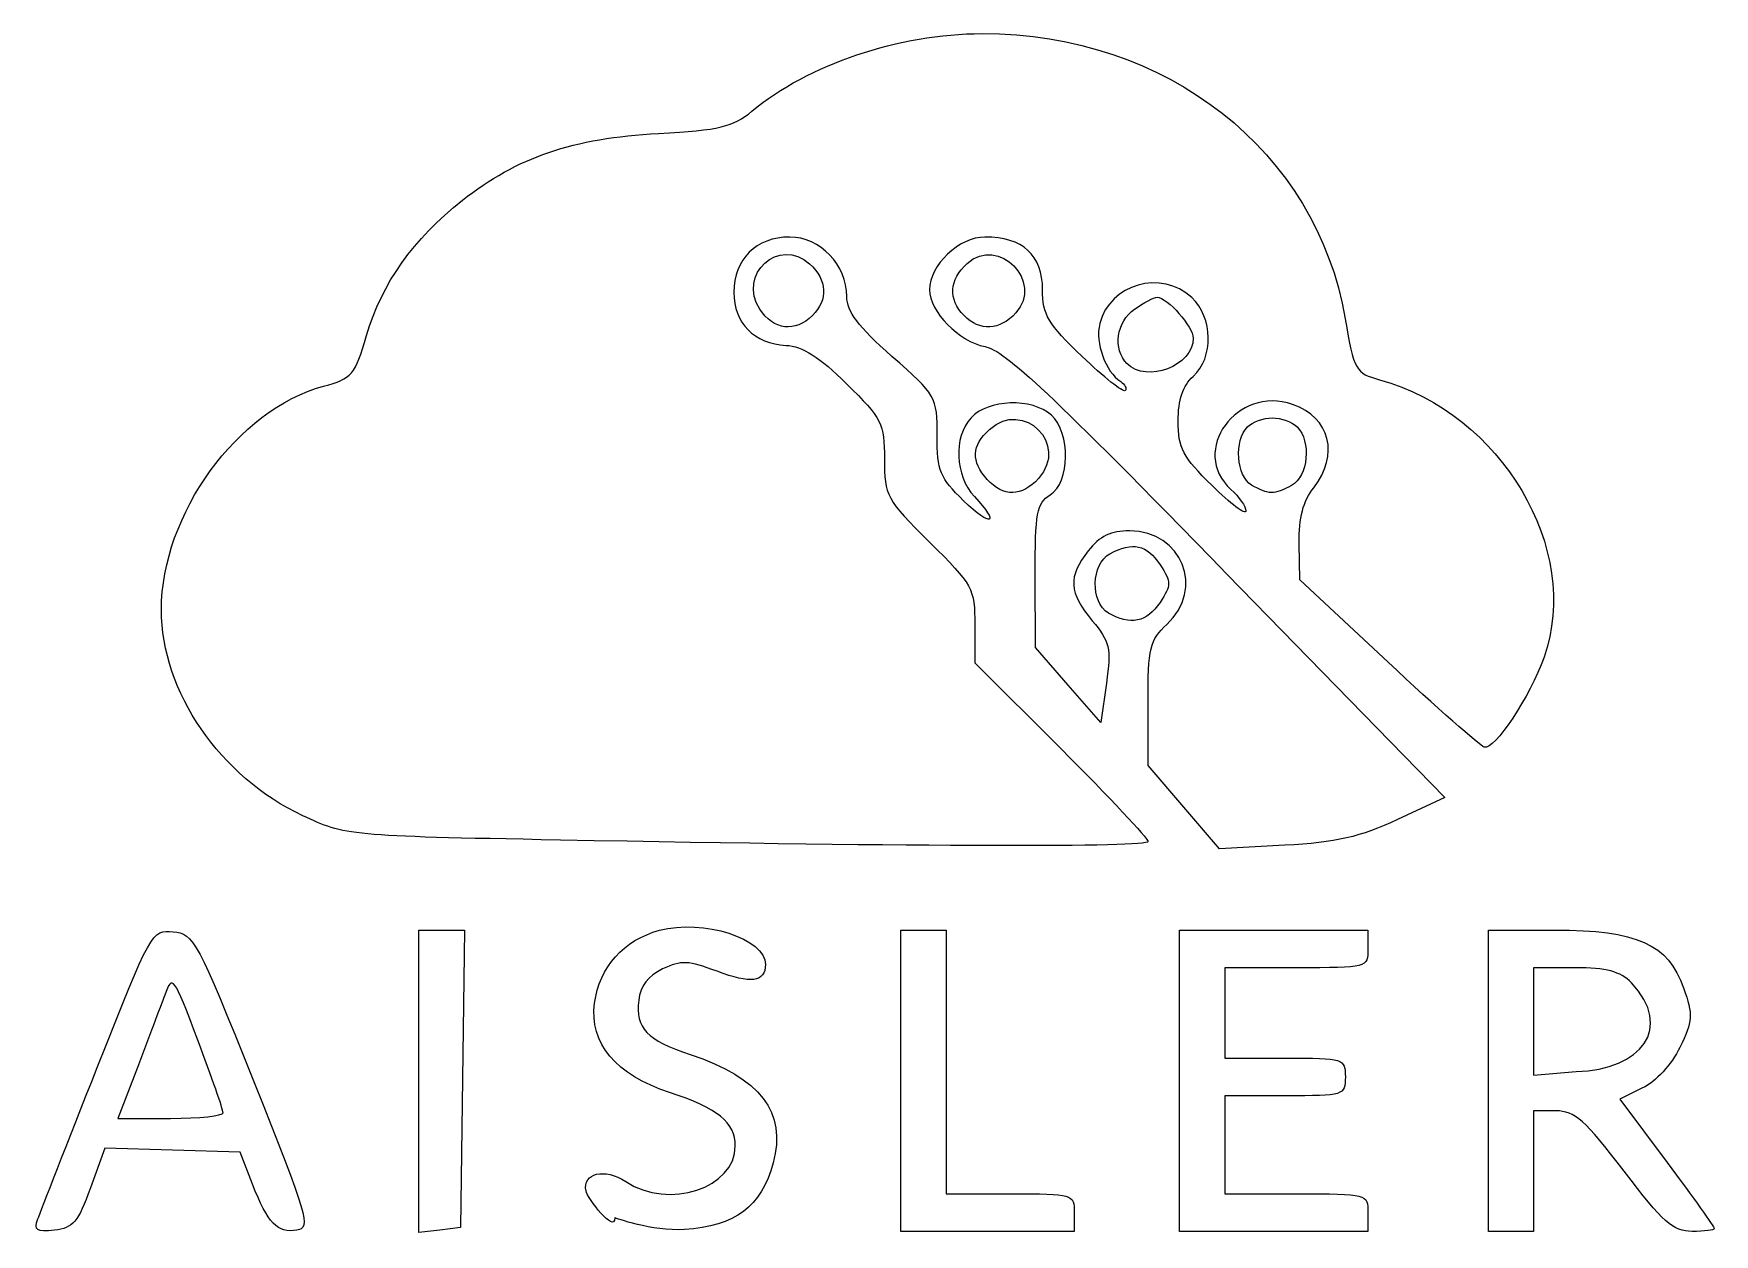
# Model space of a CAD drawing. Header units: millimetres. Extents: x 2.7 to 22.7, y 1.9 to 16.2.
import ezdxf

# ---------------------------------------------------------------- set-up
doc = ezdxf.new("R2010")
doc.units = ezdxf.units.MM
doc.layers.add('Ebene_1', color=7, linetype='CONTINUOUS')

msp = doc.modelspace()

# ---------------------------------------------------------------- linework, layer by layer
at = {"layer": 'Ebene_1', "color": 7}
for points in [[(11.330342, 12.921597)], [(13.764333, 12.844289)], [(15.705509, 12.272435)], [(14.041084, 10.892867)], [(17.190885, 10.825633)], [(15.485623, 9.299904)], [(8.9563, 6.596315)], [(7.268884, 3.722893), (7.268884, 5.523867), (7.540035, 5.523867), (7.811183, 5.523867), (7.786863, 3.751292), (7.762543, 1.978718), (7.51573, 1.950328), (7.268914, 1.921938)], [(21.718721, 4.895613)], [(4.934715, 3.347413)], [(2.727261, 2.08375)], [(9.602401, 2.095904)]]:
    msp.add_lwpolyline(points, close=True, dxfattribs=at)
for points in [[(18.816818, 8.71547), (17.764603, 9.696592), (17.758203, 10.131187)], [(15.4603, 8.464077), (15.39583, 7.995343), (15.005031, 8.442092), (14.614231, 8.888838), (14.612431, 9.742316)], [(16.901295, 9.761653), (19.494926, 7.102985), (18.929357, 6.839859)], [(13.892584, 9.159429), (13.892584, 8.706401), (14.924716, 7.677196)], [(17.58661, 6.533921), (16.809431, 6.491111), (16.383116, 6.988417), (15.956801, 7.485723), (15.956801, 8.221863)], [(13.012926, 3.728857), (13.012926, 5.523867), (13.282178, 5.523867), (13.55143, 5.523867), (13.55143, 3.953231), (13.55143, 2.382598), (14.31431, 2.382598)], [(16.333698, 3.728857), (16.333698, 5.523867), (17.45558, 5.523867), (18.577462, 5.523867), (18.577462, 5.29949)], [(20.013474, 3.728857), (20.013474, 5.523867), (20.800192, 5.523867)], [(17.724832, 5.075116), (16.872201, 5.075116), (16.872201, 4.536612), (16.872201, 3.998109), (17.590207, 3.998109)], [(21.045593, 5.075116), (20.551964, 5.075116), (20.551964, 4.435747), (20.551964, 3.796378), (21.060502, 3.838548)], [(3.912501, 3.88592), (3.680404, 3.280103), (4.307887, 3.280103)], [(15.077188, 2.15822), (15.077188, 1.933843), (14.045058, 1.933843), (13.012926, 1.933843), (13.012926, 3.728857)], [(18.577462, 2.15822), (18.577462, 1.933843), (17.45558, 1.933843), (16.333698, 1.933843), (16.333698, 3.728857)], [(20.8172, 3.369848), (20.551982, 3.369848), (20.551982, 2.651842), (20.551982, 1.933839), (20.28273, 1.933839), (20.013478, 1.933839), (20.013474, 3.728857)], [(21.851131, 3.642557), (21.579644, 3.511383), (22.142818, 2.755985)], [(17.590207, 3.549354), (16.872201, 3.549354), (16.872201, 2.965976), (16.872201, 2.382598), (17.724832, 2.382598)], [(5.284789, 2.497442), (5.136918, 2.876223), (4.330533, 2.901863), (3.524148, 2.927503), (3.354116, 2.453111)]]:
    msp.add_lwpolyline(points, dxfattribs=at)
for points in [[(11.23526, 15.27858), (11.903852, 15.837105), (12.991062, 16.203511), (13.97973, 16.203511)], [(13.97973, 16.203511), (16.183627, 16.203511), (17.963735, 14.805725), (18.306669, 12.80589)], [(10.123021, 15.014973), (10.853615, 15.055023), (11.012809, 15.092743), (11.23526, 15.27858)], [(7.787097, 14.218639), (8.435051, 14.730816), (9.10488, 14.959165), (10.123021, 15.014973)], [(6.643922, 12.606998), (6.827808, 13.23095), (7.198228, 13.753165), (7.787097, 14.218639)], [(11.68718, 13.780239), (11.287464, 13.780239), (11.020564, 13.516299), (11.020564, 13.121019)], [(11.330344, 12.921597), (11.060065, 13.334096), (11.561511, 13.788766), (11.924465, 13.460298)], [(12.366823, 13.070096), (12.366823, 13.447974), (12.048828, 13.780239), (11.68718, 13.780239)], [(14.013706, 13.780244), (13.704804, 13.780244), (13.354033, 13.446179), (13.354033, 13.151991)], [(13.803162, 13.466448), (14.173867, 13.801931), (14.716211, 13.247423), (14.380356, 12.876309)], [(14.700292, 13.153267), (14.700292, 13.563248), (14.462667, 13.780244), (14.013706, 13.780244)], [(11.924465, 13.460298), (12.134174, 13.270514), (12.14646, 13.034237), (11.956495, 12.844277)], [(13.764332, 12.844277), (13.572493, 13.036113), (13.58715, 13.270962), (13.803162, 13.466448)], [(16.478385, 13.058744), (16.116429, 13.395958), (15.500286, 13.221608), (15.381508, 12.748366)], [(11.020564, 13.121019), (11.020564, 12.756631), (11.265111, 12.508481), (11.64294, 12.489479)], [(12.905327, 12.358905), (12.502582, 12.713415), (12.366823, 12.892707), (12.366823, 13.070096)], [(13.354033, 13.151991), (13.354033, 12.891979), (13.703693, 12.533623), (14.014238, 12.475362)], [(15.170539, 12.357136), (14.761562, 12.74727), (14.700292, 12.851002), (14.700292, 13.153267)], [(15.797279, 12.922527), (15.906988, 12.999367), (16.028151, 13.062243), (16.066531, 13.062243)], [(16.066531, 13.062243), (16.185474, 13.062243), (16.495314, 12.710175), (16.495314, 12.575025)], [(16.495305, 12.119858), (16.741248, 12.342434), (16.732606, 12.821898), (16.478385, 13.058744)], [(11.956495, 12.844277), (11.751693, 12.639472), (11.494377, 12.671246), (11.330342, 12.921597)], [(14.380356, 12.876309), (14.190572, 12.666599), (13.954295, 12.654313), (13.764333, 12.844289)], [(15.705509, 12.272435), (15.534148, 12.443796), (15.580271, 12.770528), (15.797279, 12.922527)], [(15.381508, 12.748366), (15.324338, 12.52058), (15.448908, 12.17571), (15.631076, 12.057426)], [(18.306669, 12.80589), (18.412867, 12.186589), (18.427916, 12.159964), (18.716796, 12.080197)], [(6.132616, 12.003959), (6.47245, 12.095949), (6.504421, 12.133654), (6.643922, 12.606998)], [(11.64294, 12.489479), (11.837183, 12.479679), (12.04234, 12.349705), (12.364932, 12.031966)], [(14.014238, 12.475362), (14.251191, 12.430912), (14.806839, 11.908626), (16.901295, 9.761653)], [(16.495314, 12.575025), (16.495314, 12.245542), (15.943726, 12.034218), (15.705509, 12.272435)], [(13.443831, 11.414164), (13.443831, 11.876999), (13.434831, 11.892844), (12.905327, 12.358905)], [(15.684006, 11.951771), (15.660236, 11.927991), (15.429174, 12.110415), (15.170539, 12.357136)], [(12.364932, 12.031966), (12.78831, 11.614952), (12.815576, 11.560572), (12.815576, 11.133162)], [(15.631076, 12.057426), (15.683956, 12.023086), (15.707776, 11.975546), (15.684006, 11.951771)], [(16.315803, 11.586131), (16.315803, 11.843429), (16.370913, 12.007283), (16.495305, 12.119858)], [(18.716796, 12.080197), (20.169442, 11.679103), (21.12922, 10.059413), (20.675792, 8.774259)], [(4.19948, 9.337821), (4.19948, 10.476287), (5.105579, 11.725959), (6.132616, 12.003959)], [(14.805456, 11.657198), (14.575133, 11.865636), (14.049102, 11.848773), (13.847948, 11.626498)], [(14.068433, 11.488332), (14.472739, 11.854223), (15.018047, 11.308914), (14.652154, 10.904607)], [(17.680097, 11.785996), (17.016571, 12.017304), (16.442419, 11.227577), (16.944057, 10.773599)], [(13.847948, 11.626498), (13.635431, 11.391667), (13.654309, 10.937471), (13.886878, 10.689916)], [(14.790086, 10.707899), (15.028523, 10.856804), (15.038074, 11.446682), (14.805456, 11.657198)], [(17.141522, 11.51853), (17.200762, 11.57777), (17.334037, 11.62623), (17.437699, 11.62623)], [(17.437699, 11.62623), (17.541361, 11.62623), (17.674641, 11.57777), (17.733876, 11.51853)], [(17.931314, 10.793983), (18.239591, 11.185894), (18.127081, 11.630178), (17.680097, 11.785996)], [(14.041083, 10.892853), (13.845034, 11.109486), (13.8535, 11.293819), (14.068433, 11.488332)], [(16.719681, 10.818474), (16.369976, 11.161685), (16.315803, 11.26465), (16.315803, 11.586131)], [(17.190882, 10.825663), (17.010462, 10.930748), (16.980087, 11.357097), (17.141522, 11.51853)], [(17.733876, 11.51853), (17.904534, 11.347871), (17.864729, 10.926932), (17.667976, 10.821633)], [(13.757958, 10.638966), (13.477583, 10.910718), (13.443831, 10.994012), (13.443831, 11.414164)], [(12.815576, 11.133162), (12.815576, 10.696171), (12.836816, 10.657202), (13.35408, 10.14534)], [(14.652154, 10.904607), (14.452965, 10.684508), (14.233456, 10.680284), (14.041084, 10.892867)], [(17.123559, 10.516627), (17.123559, 10.464637), (16.941814, 10.600467), (16.719681, 10.818474)], [(17.667976, 10.821633), (17.455867, 10.708115), (17.391774, 10.708657), (17.190885, 10.825633)], [(13.886878, 10.689916), (14.19921, 10.357458), (14.09208, 10.315127), (13.757958, 10.638966)], [(14.612431, 9.742316), (14.610831, 10.499726), (14.630791, 10.608414), (14.790086, 10.707899)], [(16.944057, 10.773599), (17.042787, 10.684249), (17.123559, 10.568615), (17.123559, 10.516627)], [(17.758203, 10.131187), (17.753703, 10.437128), (17.804953, 10.63334), (17.931314, 10.793983)], [(15.738938, 10.279972), (15.513518, 10.279972), (15.381623, 10.216782), (15.24531, 10.043492)], [(16.181177, 9.16595), (16.636642, 9.588062), (16.36197, 10.279972), (15.738938, 10.279972)], [(13.35408, 10.14534), (13.870747, 9.634062), (13.892584, 9.594082), (13.892584, 9.159429)], [(15.24531, 10.043492), (15.000143, 9.731814), (15.010677, 9.543767), (15.29203, 9.2094)], [(15.50216, 10.00756), (15.776214, 10.15423), (15.94124, 10.117924), (16.099693, 9.876094)], [(15.48562, 9.299904), (15.267999, 9.426655), (15.27878, 9.888014), (15.50216, 10.00756)], [(16.099693, 9.876094), (16.235881, 9.668243), (16.235881, 9.63519), (16.099693, 9.42734)], [(16.099693, 9.42734), (15.944339, 9.190242), (15.744946, 9.148861), (15.485623, 9.299904)], [(5.884966, 6.885701), (4.899469, 7.347599), (4.19948, 8.365974), (4.19948, 9.337821)], [(15.29203, 9.2094), (15.502109, 8.959734), (15.518491, 8.887173), (15.4603, 8.464077)], [(15.956801, 8.221863), (15.956801, 8.891796), (15.976981, 8.976708), (16.181177, 9.16595)], [(19.96336, 7.702903), (19.91148, 7.720203), (19.395538, 8.17585), (18.816818, 8.71547)], [(20.675792, 8.774259), (20.509591, 8.303192), (20.083729, 7.662781), (19.96336, 7.702903)], [(14.924716, 7.677196), (15.492389, 7.111134), (15.956848, 6.617044), (15.956848, 6.579215)], [(8.956263, 6.596306), (6.416822, 6.644716), (6.394666, 6.646806), (5.884966, 6.885701)], [(18.929357, 6.839859), (18.48473, 6.632999), (18.197596, 6.567575), (17.58661, 6.533921)], [(15.956848, 6.579215), (15.956848, 6.507235), (13.286362, 6.513745), (8.9563, 6.596315)], [(10.13506, 5.521381), (10.657122, 5.660465), (11.397415, 5.421731), (11.397415, 5.114299)], [(3.435175, 3.888542), (4.07546, 5.510675), (4.085626, 5.52883), (4.339566, 5.504053)], [(4.339566, 5.504053), (4.584825, 5.480143), (4.627902, 5.400162), (5.295935, 3.728857)], [(9.361274, 4.653234), (9.418724, 5.081558), (9.709746, 5.408069), (10.13506, 5.521381)], [(20.800192, 5.523867), (21.78728, 5.523867), (22.152479, 5.360155), (22.339077, 4.834012)], [(18.577462, 5.29949), (18.577462, 5.075903), (18.574362, 5.075116), (17.724832, 5.075116)], [(10.171814, 5.060979), (9.996908, 4.977529), (9.907423, 4.859956), (9.887606, 4.687591)], [(10.820379, 5.032589), (10.480703, 5.162315), (10.392307, 5.166182), (10.171814, 5.060979)], [(11.397415, 5.114299), (11.397415, 4.903941), (11.2222, 4.879131), (10.820379, 5.032589)], [(21.718721, 4.895614), (21.582737, 5.031598), (21.419554, 5.075116), (21.045593, 5.075116)], [(4.633445, 4.211736), (4.342534, 4.983002), (4.329787, 5.000394), (4.238714, 4.75024)], [(21.060502, 3.838548), (21.840254, 3.862568), (22.219969, 4.356454), (21.718721, 4.895613)], [(22.339077, 4.834012), (22.454044, 4.509845), (22.449885, 4.444139), (22.294207, 4.125229)], [(4.238714, 4.75024), (4.186954, 4.608061), (4.040154, 4.219118), (3.912501, 3.88592)], [(10.255743, 3.589032), (9.61635, 3.797127), (9.297349, 4.176661), (9.361274, 4.653234)], [(9.887606, 4.687591), (9.849106, 4.352664), (9.979256, 4.215923), (10.501738, 4.042384)], [(4.934715, 3.347416), (4.934376, 3.384436), (4.798782, 3.773382), (4.633445, 4.211736)], [(10.501738, 4.042384), (11.336, 3.765286), (11.651561, 3.352136), (11.489277, 2.749453)], [(22.294207, 4.125229), (22.195767, 3.92357), (22.006885, 3.717813), (21.851131, 3.642557)], [(2.727261, 2.083753), (2.760471, 2.174073), (3.079016, 2.986227), (3.435175, 3.888542)], [(17.590207, 3.998109), (18.296246, 3.998109), (18.30821, 3.994409), (18.30821, 3.773732)], [(5.295935, 3.728857), (5.944463, 2.106351), (5.982248, 1.976527), (5.814076, 1.948681)], [(18.30821, 3.773732), (18.30821, 3.553093), (18.29624, 3.549354), (17.590207, 3.549354)], [(11.03841, 2.952065), (11.03841, 3.230082), (10.825006, 3.40376), (10.255743, 3.589032)], [(4.307887, 3.280103), (4.653001, 3.280103), (4.935075, 3.310393), (4.934715, 3.347413)], [(21.628989, 2.651842), (21.162949, 3.264057), (21.043341, 3.369848), (20.8172, 3.369848)], [(9.734563, 2.52709), (10.247361, 2.19109), (11.03841, 2.44892), (11.03841, 2.952065)], [(9.259204, 2.415769), (9.216524, 2.631412), (9.480867, 2.693318), (9.734563, 2.52709)], [(11.489277, 2.749453), (11.349117, 2.228934), (11.038379, 1.996009), (10.431364, 1.95645)], [(22.440778, 1.933839), (22.214637, 1.933839), (22.09503, 2.039626), (21.628989, 2.651842)], [(22.142818, 2.755985), (22.452564, 2.340517), (22.705997, 1.985574), (22.705997, 1.967219)], [(3.354116, 2.453111), (3.208058, 2.045605), (3.147622, 1.974543), (2.925498, 1.949126)], [(5.814076, 1.948681), (5.581805, 1.910221), (5.467946, 2.028271), (5.284789, 2.497442)], [(9.602401, 2.095896), (9.602401, 1.898658), (9.275191, 2.334992), (9.259204, 2.415769)], [(14.31431, 2.382598), (15.068216, 2.382598), (15.077188, 2.379898), (15.077188, 2.15822)], [(17.724832, 2.382598), (18.574473, 2.382598), (18.577462, 2.381919), (18.577462, 2.15822)], [(2.925498, 1.949126), (2.707318, 1.924156), (2.676341, 1.945226), (2.727261, 2.08375)], [(10.431364, 1.95645), (10.044405, 1.93125), (9.602401, 2.096651), (9.602401, 2.095904)], [(22.705997, 1.967219), (22.705997, 1.948869), (22.586647, 1.933839), (22.440778, 1.933839)]]:
    msp.add_open_spline(points, degree=3, dxfattribs=at)

doc.saveas('drawing.dxf')
